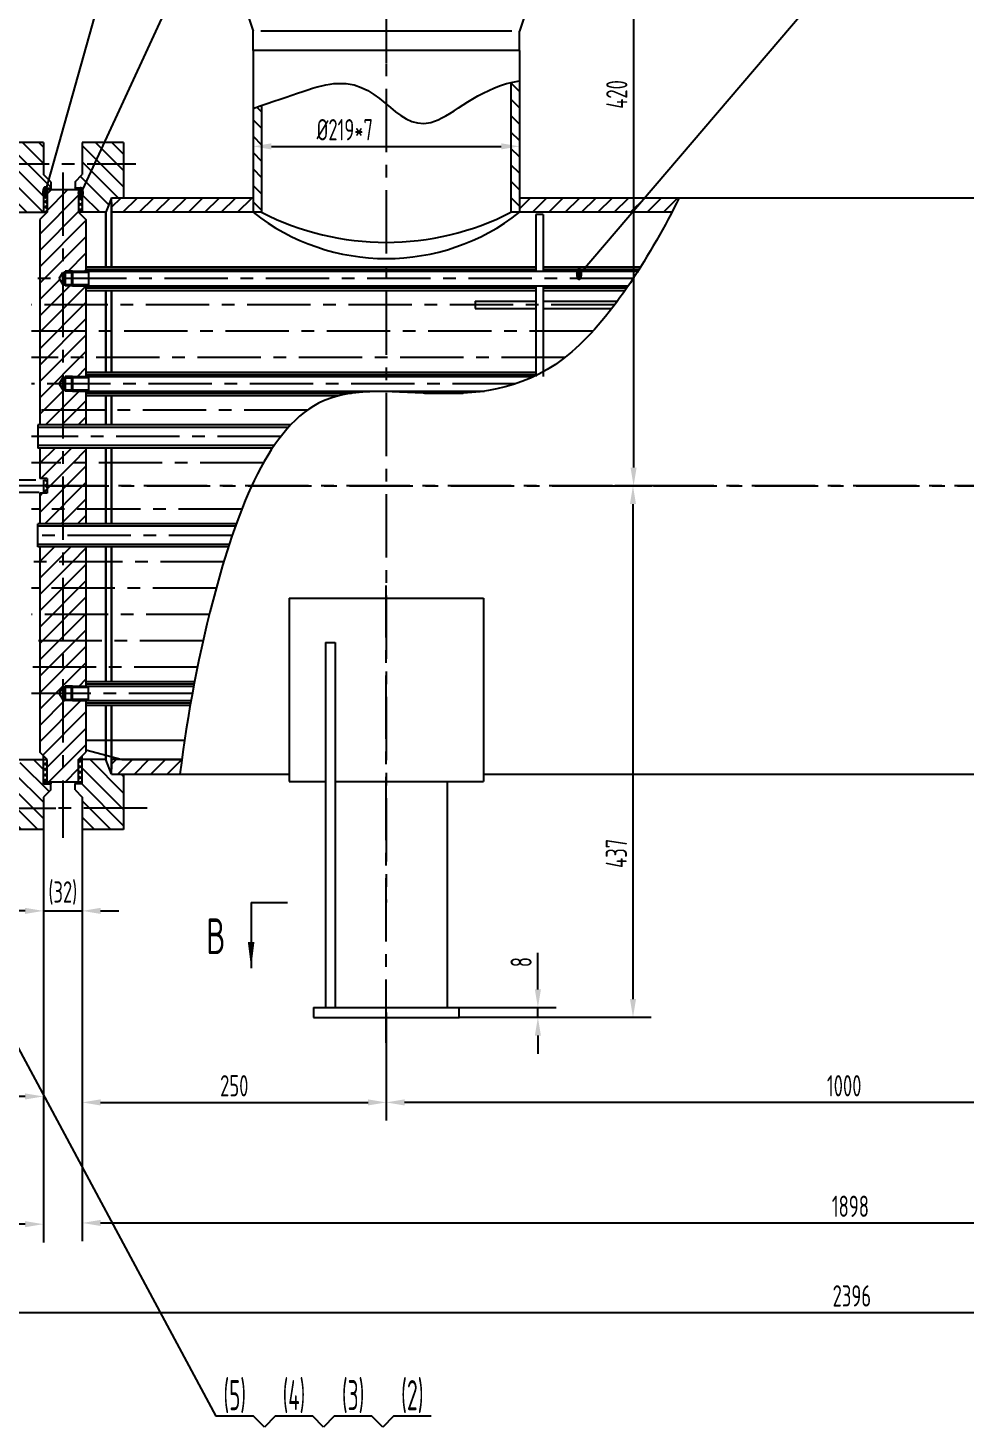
# Model space of a CAD drawing. Header units: millimetres. Extents: x 0 to 4205, y 0 to 2970.
# Drawn here: x 990 to 1760, y 1199 to 2350 of the extents above; entities that cross this region are included whole.
import ezdxf
from ezdxf.enums import TextEntityAlignment as Align

# ---------------------------------------------------------------- set-up
doc = ezdxf.new("R2010")
doc.units = ezdxf.units.MM
doc.header["$LTSCALE"] = 50
doc.linetypes.add('F', pattern=[0.75, 0.5, -0.25])
doc.linetypes.add('G', pattern=[2, 1.25, -0.25, 0.25, -0.25])
for name, color, linetype in [('01', 7, 'Continuous'), ('02', 1, 'Continuous'), ('04', 2, 'F'), ('05', 4, 'G'), ('11', 3, 'Continuous')]:
    doc.layers.add(name, color=color, linetype=linetype)
doc.styles.get("Standard").update_dxf_attribs({"font": 'isocp', "width": 0.707, "bigfont": 'intecad.shx'})
doc.dimstyles.new('INTE', dxfattribs={"dimscale": 5, "dimtxt": 3.5, "dimasz": 3, "dimexe": 3, "dimexo": 0, "dimgap": 1, "dimtad": 1, "dimdsep": 46, "dimtxsty": 'Standard', "dimcen": 0, "dimclrd": 1, "dimclre": 1, "dimclrt": 3, "dimaunit": 1, "dimadec": 0, "dimazin": 2, "dimtfac": 1, "dimtmove": 0, "dimatfit": 0, "dimfxl": 0, "dimtzin": 0, "dimarcsym": 0})
doc.dimstyles.new('INTE$0', dxfattribs={"dimscale": 5, "dimtxt": 3.5, "dimasz": 3, "dimexe": 3, "dimexo": 0, "dimgap": 1, "dimtad": 1, "dimdsep": 46, "dimtxsty": 'Standard', "dimcen": 0, "dimclrd": 1, "dimclre": 1, "dimclrt": 3, "dimaunit": 1, "dimadec": 0, "dimazin": 2, "dimtfac": 1, "dimtmove": 0, "dimatfit": 0, "dimfxl": 0, "dimtzin": 0, "dimarcsym": 0})
pattern_1 = [(135, (196.082, 1037.607), (-6.73519, -6.73519), [])]
pattern_2 = [(45, (943.934, 632.794), (-6.73519, 6.73519), [])]
pattern_3 = [(135, (943.934, 632.794), (-6.73519, -6.73519), [])]
pattern_4 = [(45, (193.27, 0), (-6.735192, 6.735192), [])]
pattern_5 = [(45, (193.2696, 0), (-2.245064, 2.245064), []), (135, (193.2696, 0), (-2.245064, -2.245064), [])]

# ---------------------------------------------------------------- blocks, each defined once
blk = doc.blocks.new('*D58')
at = {"layer": '02', "color": 1, "lineweight": -2}
for p, q in [((2932.5, 1973.1), (2932.5, 1352)), ((1034.5, 1690.6), (1034.5, 1352)), ((1049.5, 1367), (2917.5, 1367))]:
    blk.add_line(p, q, dxfattribs=at)
at = {"layer": '02', "color": 1}
for points in [[(1049.5, 1369.5), (1049.5, 1364.5), (1034.5, 1367)], [(2917.5, 1369.5), (2917.5, 1364.5), (2932.5, 1367)]]:
    blk.add_solid(points, dxfattribs=at)
at = {"layer": 'Defpoints', "color": 0}
for p in [(2932.5, 1973.1), (1034.5, 1690.6), (2932.5, 1367)]:
    blk.add_point(p, dxfattribs=at)
at = {"layer": '02', "color": 3, "insert": (1666.2, 1380.7), "char_height": 17.5, "attachment_point": 5}
blk.add_mtext('1898', dxfattribs=at)
blk = doc.blocks.new('*D62')
at = {"layer": '01', "color": 1, "lineweight": -2}
for p, q in [((1284.5, 1515), (1284.5, 1451.1)), ((2284.5, 1504.4), (2284.5, 1451.1)), ((2269.5, 1466.1), (1299.5, 1466.1))]:
    blk.add_line(p, q, dxfattribs=at)
at = {"layer": '01', "color": 1}
for points in [[(1299.5, 1468.6), (1299.5, 1463.6), (1284.5, 1466.1)], [(2269.5, 1468.6), (2269.5, 1463.6), (2284.5, 1466.1)]]:
    blk.add_solid(points, dxfattribs=at)
at = {"layer": 'Defpoints', "color": 0}
for p in [(1284.5, 1515), (2284.5, 1504.4), (1284.5, 1466.1)]:
    blk.add_point(p, dxfattribs=at)
at = {"layer": '01', "color": 3, "insert": (1661.1, 1479.8), "char_height": 17.5, "attachment_point": 5}
blk.add_mtext('1000', dxfattribs=at)
blk = doc.blocks.new('*D63')
at = {"layer": '01', "color": 1, "lineweight": -2}
for p, q in [((1284.5, 2453.6), (1284.5, 2517.3)), ((2609.5, 1771.6), (2609.5, 2517.3)), ((1299.5, 2502.3), (2594.5, 2502.3))]:
    blk.add_line(p, q, dxfattribs=at)
at = {"layer": '01', "color": 1}
for points in [[(1299.5, 2504.8), (1299.5, 2499.8), (1284.5, 2502.3)], [(2594.5, 2504.8), (2594.5, 2499.8), (2609.5, 2502.3)]]:
    blk.add_solid(points, dxfattribs=at)
at = {"layer": 'Defpoints', "color": 0}
for p in [(2609.5, 2502.3), (1284.5, 2453.6), (2609.5, 1771.6)]:
    blk.add_point(p, dxfattribs=at)
at = {"layer": '01', "color": 3, "insert": (1895.9, 2516.1), "char_height": 17.5, "attachment_point": 5}
blk.add_mtext('1325', dxfattribs=at)
blk = doc.blocks.new('*D64')
at = {"layer": '01', "color": 1, "lineweight": -2}
for p, q in [((1501.8, 1973.1), (1472.4, 1973.1)), ((1487.4, 1958.1), (1487.4, 1551.1)), ((1344.5, 1536.1), (1502.4, 1536.1))]:
    blk.add_line(p, q, dxfattribs=at)
at = {"layer": '01', "color": 1}
for points in [[(1484.9, 1958.1), (1489.9, 1958.1), (1487.4, 1973.1)], [(1484.9, 1551.1), (1489.9, 1551.1), (1487.4, 1536.1)]]:
    blk.add_solid(points, dxfattribs=at)
at = {"layer": 'Defpoints', "color": 0}
for p in [(1501.8, 1973.1), (1344.5, 1536.1), (1487.4, 1536.1)]:
    blk.add_point(p, dxfattribs=at)
at = {"layer": '01', "color": 3, "insert": (1473.7, 1670.9), "char_height": 17.5, "attachment_point": 5, "rotation": 90}
blk.add_mtext('437', dxfattribs=at)
blk = doc.blocks.new('*D65')
at = {"layer": '01', "color": 1, "lineweight": -2}
for p, q in [((1034.5, 1690.6), (1034.5, 1451.1)), ((1284.5, 1540.1), (1284.5, 1451.1)), ((1049.5, 1466.1), (1269.5, 1466.1))]:
    blk.add_line(p, q, dxfattribs=at)
at = {"layer": '01', "color": 1}
for points in [[(1049.5, 1468.6), (1049.5, 1463.6), (1034.5, 1466.1)], [(1269.5, 1468.6), (1269.5, 1463.6), (1284.5, 1466.1)]]:
    blk.add_solid(points, dxfattribs=at)
at = {"layer": 'Defpoints', "color": 0}
for p in [(1034.5, 1690.6), (1284.5, 1540.1), (1284.5, 1466.1)]:
    blk.add_point(p, dxfattribs=at)
at = {"layer": '01', "color": 3, "insert": (1159.5, 1479.8), "char_height": 17.5, "attachment_point": 5}
blk.add_mtext('250', dxfattribs=at)
blk = doc.blocks.new('*D66')
at = {"layer": '02', "color": 1, "lineweight": -2}
for p, q in [((1409.2, 1559.1), (1409.2, 1589)), ((1344.5, 1544.1), (1424.2, 1544.1)), ((1409.2, 1536.1), (1409.2, 1544.1)), ((1344.5, 1536.1), (1424.2, 1536.1)), ((1409.2, 1521.1), (1409.2, 1506.1))]:
    blk.add_line(p, q, dxfattribs=at)
at = {"layer": '02', "color": 1}
for points in [[(1406.7, 1559.1), (1411.7, 1559.1), (1409.2, 1544.1)], [(1406.7, 1521.1), (1411.7, 1521.1), (1409.2, 1536.1)]]:
    blk.add_solid(points, dxfattribs=at)
at = {"layer": 'Defpoints', "color": 0}
for p in [(1344.5, 1544.1), (1409.2, 1544.1), (1344.5, 1536.1)]:
    blk.add_point(p, dxfattribs=at)
at = {"layer": '02', "color": 3, "insert": (1395.4, 1581.5), "char_height": 17.5, "attachment_point": 5, "rotation": 90}
blk.add_mtext('8', dxfattribs=at)
blk = doc.blocks.new('*U56')
at = {"layer": '01'}
for p, q in [((-109.5, 62), (109.5, 62)), ((-109.5, 62), (-109.5, 46)), ((109.5, 62), (109.5, 46)), ((-117, 24), (-109.5, 46)), ((-103.2, 46), (103.2, 46)), ((117, 24), (109.5, 46)), ((-170, 24), (170, 24)), ((-170, 24), (-170, 2)), ((170, 24), (170, 2)), ((-170, 2), (170, 2)), ((-133, 2), (-133, 0)), ((-133, 0), (133, 0)), ((133, 2), (133, 0))]:
    blk.add_line(p, q, dxfattribs=at)
at = {"layer": '05', "color": 4, "linetype": 'G'}
for p, q in [((0, -15.5), (0, 77.5)), ((-147.5, 30), (-147.5, -6)), ((147.5, 30), (147.5, -6))]:
    blk.add_line(p, q, dxfattribs=at)
blk = doc.blocks.new('*D67')
at = {"layer": '02', "color": 1, "lineweight": -2}
for p, q in [((1175, 2261.1), (1175, 2237.3)), ((1394.1, 2261.1), (1394.1, 2237.3)), ((1190, 2252.3), (1379.1, 2252.3))]:
    blk.add_line(p, q, dxfattribs=at)
at = {"layer": '02', "color": 1}
for points in [[(1190, 2254.8), (1190, 2249.8), (1175, 2252.3)], [(1379.1, 2254.8), (1379.1, 2249.8), (1394.1, 2252.3)]]:
    blk.add_solid(points, dxfattribs=at)
at = {"layer": 'Defpoints', "color": 0}
for p in [(1175, 2261.1), (1394.1, 2261.1), (1394.1, 2252.3)]:
    blk.add_point(p, dxfattribs=at)
at = {"layer": '02', "color": 3, "insert": (1250.4, 2266), "char_height": 17.5, "attachment_point": 5}
blk.add_mtext('%%c219*7', dxfattribs=at)
blk = doc.blocks.new('*D68')
at = {"layer": '01', "color": 1, "lineweight": -2}
for p, q in [((1417.5, 2393.1), (1502.9, 2393.1)), ((1487.9, 2378.1), (1487.9, 1988.1)), ((1438.9, 1973.1), (1502.9, 1973.1))]:
    blk.add_line(p, q, dxfattribs=at)
at = {"layer": '01', "color": 1}
for points in [[(1485.4, 2378.1), (1490.4, 2378.1), (1487.9, 2393.1)], [(1485.4, 1988.1), (1490.4, 1988.1), (1487.9, 1973.1)]]:
    blk.add_solid(points, dxfattribs=at)
at = {"layer": 'Defpoints', "color": 0}
for p in [(1417.5, 2393.1), (1438.9, 1973.1), (1487.9, 1973.1)]:
    blk.add_point(p, dxfattribs=at)
at = {"layer": '01', "color": 3, "insert": (1474.1, 2295), "char_height": 17.5, "attachment_point": 5, "rotation": 90}
blk.add_mtext('420', dxfattribs=at)
blk = doc.blocks.new('*D137')
at = {"layer": '01', "color": 1, "lineweight": -2}
for p, q in [((534.5, 1973.1), (534.5, 1351)), ((1002.5, 1690.6), (1002.5, 1351)), ((987.5, 1366), (549.5, 1366))]:
    blk.add_line(p, q, dxfattribs=at)
at = {"layer": '01', "color": 1}
for points in [[(549.5, 1368.5), (549.5, 1363.5), (534.5, 1366)], [(987.5, 1368.5), (987.5, 1363.5), (1002.5, 1366)]]:
    blk.add_solid(points, dxfattribs=at)
at = {"layer": 'Defpoints', "color": 0}
for p in [(534.5, 1973.1), (1002.5, 1690.6), (534.5, 1366)]:
    blk.add_point(p, dxfattribs=at)
at = {"layer": '01', "color": 3, "insert": (791.3, 1379.8), "char_height": 17.5, "attachment_point": 5}
blk.add_mtext('466', dxfattribs=at)
blk = doc.blocks.new('*D138')
at = {"layer": '01', "color": 1, "lineweight": -2}
for p, q in [((1002.5, 1690.6), (1002.5, 1608.6)), ((1034.5, 1690.6), (1034.5, 1608.6)), ((987.5, 1623.6), (972.5, 1623.6)), ((1002.5, 1623.6), (1034.5, 1623.6)), ((1049.5, 1623.6), (1064.5, 1623.6))]:
    blk.add_line(p, q, dxfattribs=at)
at = {"layer": '01', "color": 1}
for points in [[(987.5, 1626.1), (987.5, 1621.1), (1002.5, 1623.6)], [(1049.5, 1626.1), (1049.5, 1621.1), (1034.5, 1623.6)]]:
    blk.add_solid(points, dxfattribs=at)
at = {"layer": 'Defpoints', "color": 0}
for p in [(1002.5, 1690.6), (1034.5, 1690.6), (1034.5, 1623.6)]:
    blk.add_point(p, dxfattribs=at)
at = {"layer": '01', "color": 3, "insert": (1018.5, 1638.3), "char_height": 17.5, "attachment_point": 5}
blk.add_mtext('(32)', dxfattribs=at)
blk = doc.blocks.new('*D141')
at = {"layer": '02', "color": 1, "lineweight": -2}
for p, q in [((832.5, 1690.6), (832.5, 1456)), ((1002.5, 1690.6), (1002.5, 1456)), ((987.5, 1471), (847.5, 1471))]:
    blk.add_line(p, q, dxfattribs=at)
at = {"layer": '02', "color": 1}
for points in [[(847.5, 1473.5), (847.5, 1468.5), (832.5, 1471)], [(987.5, 1473.5), (987.5, 1468.5), (1002.5, 1471)]]:
    blk.add_solid(points, dxfattribs=at)
at = {"layer": 'Defpoints', "color": 0}
for p in [(832.5, 1690.6), (1002.5, 1690.6), (832.5, 1471)]:
    blk.add_point(p, dxfattribs=at)
at = {"layer": '02', "color": 3, "insert": (931.3, 1484.8), "char_height": 17.5, "attachment_point": 5}
blk.add_mtext('170', dxfattribs=at)
blk = doc.blocks.new('*D142')
at = {"layer": '02', "color": 1, "lineweight": -2}
for p, q in [((534.5, 1973.1), (534.5, 1278.2)), ((2932.5, 1973.1), (2932.5, 1278.2)), ((2917.5, 1293.2), (549.5, 1293.2))]:
    blk.add_line(p, q, dxfattribs=at)
at = {"layer": '02', "color": 1}
for points in [[(549.5, 1295.7), (549.5, 1290.7), (534.5, 1293.2)], [(2917.5, 1295.7), (2917.5, 1290.7), (2932.5, 1293.2)]]:
    blk.add_solid(points, dxfattribs=at)
at = {"layer": 'Defpoints', "color": 0}
for p in [(534.5, 1973.1), (2932.5, 1973.1), (534.5, 1293.2)]:
    blk.add_point(p, dxfattribs=at)
at = {"layer": '02', "color": 3, "insert": (1667.4, 1307), "char_height": 17.5, "attachment_point": 5}
blk.add_mtext('2396', dxfattribs=at)

msp = doc.modelspace()

# ---------------------------------------------------------------- hatches: boundary and pattern name
at = {"layer": '02', "ltscale": 0.833333}
h = msp.add_hatch(dxfattribs=at)
h.set_pattern_fill('ANSI31', color=256, scale=3, angle=90, style=0)
h.set_pattern_definition(pattern_3)
edge = h.paths.add_edge_path()
edge.add_spline(control_points=[(1181.973, 2285.913), (1179.698, 2285.14), (1177.366, 2284.356), (1174.973, 2283.563)], knot_values=[55.86979742, 55.86979742, 55.86979742, 55.86979742, 58.50966842, 58.50966842, 58.50966842, 58.50966842], degree=3, periodic=0)
edge.add_line((1174.973, 2283.563), (1174.973, 2198.067))
edge.add_line((1174.973, 2198.067), (1181.973, 2198.067))
edge.add_line((1181.973, 2198.067), (1181.973, 2285.913))
edge = h.paths.add_edge_path()
edge.add_spline(control_points=[(1394.073, 2306.119), (1391.69, 2305.795), (1389.357, 2305.358), (1387.073, 2304.825)], knot_values=[215.58142394, 215.58142394, 215.58142394, 215.58142394, 218.92779202, 218.92779202, 218.92779202, 218.92779202], degree=3, periodic=0)
edge.add_line((1387.073, 2304.825), (1387.073, 2198.067))
edge.add_line((1387.073, 2198.067), (1394.073, 2198.067))
edge.add_line((1394.073, 2198.067), (1394.073, 2306.119))
at = {"layer": '02', "linetype": 'Continuous', "ltscale": 0.833333}
h = msp.add_hatch(dxfattribs=at)
h.set_pattern_fill('ANSI31', color=1, scale=3, angle=90, style=0)
h.set_pattern_definition(pattern_1)
h.paths.add_polyline_path([(1002.523, 2218.067), (1008.523, 2218.067), (1008.523, 2223.067), (1002.523, 2229.067), (1002.523, 2238.067), (968.523, 2238.067), (968.523, 2210.067), (978.523, 2210.067), (983.142, 2202.067), (983.142, 2198.067), (1002.523, 2198.067)])
h.paths.add_polyline_path([(1002.523, 2238.067), (1002.523, 2255.567), (968.523, 2255.567), (968.523, 2238.067)])
at = {"layer": '02', "ltscale": 0.833333}
h = msp.add_hatch(dxfattribs=at)
h.set_pattern_fill('ANSI31', color=256, scale=3, angle=90, style=0)
h.set_pattern_definition(pattern_3)
h.paths.add_polyline_path([(1068.523, 2255.567), (1034.523, 2255.567), (1034.523, 2229.067), (1028.523, 2223.067), (1028.523, 2218.067), (1034.523, 2218.067), (1034.523, 2198.067), (1053.904, 2198.067), (1058.523, 2210.067), (1068.523, 2210.067)])
at = {"layer": '02', "linetype": 'Continuous'}
h = msp.add_hatch(dxfattribs=at)
h.set_pattern_fill('ANSI31', color=1, scale=3, style=0)
h.set_pattern_definition(pattern_4)
h.paths.add_polyline_path([(999.523, 2192.067), (999.523, 2143.622), (1015.523, 2143.622), (1018.523, 2148.622), (1018.523, 2216.567), (1005.523, 2216.567), (1005.523, 2198.067)])
h.paths.add_polyline_path([(1018.523, 2148.622), (1020.523, 2148.622), (1020.523, 2149.622), (1026.523, 2149.622), (1037.523, 2149.622), (1037.523, 2192.067), (1031.523, 2198.067), (1031.523, 2216.567), (1018.523, 2216.567)])
h.paths.add_polyline_path([(1018.523, 2138.622), (1015.523, 2143.622), (999.523, 2143.622), (999.523, 2121.971), (1018.523, 2121.971)])
h.paths.add_polyline_path([(1037.523, 2121.971), (1037.523, 2137.622), (1026.523, 2137.622), (1020.523, 2137.622), (1020.523, 2138.622), (1018.523, 2138.622), (1018.523, 2121.971)])
h = msp.add_hatch(dxfattribs=at)
h.set_pattern_fill('ANSI37', color=1, style=0)
h.set_pattern_definition(pattern_5)
h.paths.add_polyline_path([(1005.523, 2216.567), (1002.523, 2216.567), (1002.523, 2198.067), (1005.523, 2198.067)])
h = msp.add_hatch(dxfattribs=at)
h.set_pattern_fill('ANSI37', color=1, style=0)
h.set_pattern_definition(pattern_5)
h.paths.add_polyline_path([(1031.523, 2198.067), (1034.523, 2198.067), (1034.523, 2216.567), (1031.523, 2216.567)])
at = {"layer": '02', "ltscale": 0.833333}
h = msp.add_hatch(dxfattribs=at)
h.set_pattern_fill('ANSI31', color=256, scale=3, style=0)
h.set_pattern_definition(pattern_2)
h.paths.add_polyline_path([(1058.523, 2210.067), (1058.523, 2198.067), (1174.973, 2198.067), (1174.973, 2210.067)])
edge = h.paths.add_edge_path()
edge.add_line((1394.073, 2210.067), (1394.073, 2198.067))
edge.add_line((1394.073, 2198.067), (1519.301, 2198.067))
edge.add_spline(control_points=[(1519.301, 2198.067), (1521.396, 2202.097), (1523.428, 2206.103), (1525.395, 2210.067)], knot_values=[137.16782499, 137.16782499, 137.16782499, 137.16782499, 145.52442547, 145.52442547, 145.52442547, 145.52442547], degree=3, periodic=0)
edge.add_line((1525.395, 2210.067), (1394.073, 2210.067))
at = {"layer": '02', "linetype": 'Continuous'}
h = msp.add_hatch(dxfattribs=at)
h.set_pattern_fill('ANSI31', color=1, scale=3, style=0)
h.set_pattern_definition(pattern_4)
h.paths.add_polyline_path([(1018.523, 2121.971), (999.523, 2121.971), (999.523, 2100.32), (1018.523, 2100.32)])
h.paths.add_polyline_path([(1037.523, 2121.971), (1018.523, 2121.971), (1018.523, 2100.32), (1037.523, 2100.32)])
h.paths.add_polyline_path([(999.523, 2100.32), (999.523, 2078.67), (1018.523, 2078.67), (1018.523, 2100.32)])
h.paths.add_polyline_path([(1037.523, 2100.32), (1018.523, 2100.32), (1018.523, 2078.67), (1037.523, 2078.67)])
h.paths.add_polyline_path([(1018.523, 2078.67), (999.523, 2078.67), (999.523, 2057.019), (1015.523, 2057.019), (1018.523, 2062.019)])
h.paths.add_polyline_path([(1018.523, 2062.019), (1020.523, 2062.019), (1020.523, 2063.019), (1026.523, 2063.019), (1037.523, 2063.019), (1037.523, 2078.67), (1018.523, 2078.67)])
h.paths.add_polyline_path([(1018.523, 2035.368), (1018.523, 2052.019), (1015.523, 2057.019), (999.523, 2057.019), (999.523, 2035.368)])
h.paths.add_polyline_path([(1037.523, 2035.368), (1037.523, 2051.019), (1026.523, 2051.019), (1020.523, 2051.019), (1020.523, 2052.019), (1018.523, 2052.019), (1018.523, 2035.368)])
h.paths.add_polyline_path([(999.523, 2035.368), (999.523, 2023.218), (1018.523, 2023.218), (1018.523, 2035.368)])
h.paths.add_polyline_path([(1018.523, 2023.218), (1037.523, 2023.218), (1037.523, 2035.368), (1018.523, 2035.368)])
h.paths.add_polyline_path([(999.523, 2004.218), (999.523, 1992.067), (1018.523, 1992.067), (1018.523, 2004.218)])
h.paths.add_polyline_path([(1018.523, 2004.218), (1018.523, 1992.067), (1037.523, 1992.067), (1037.523, 2004.218)])
h = msp.add_hatch(dxfattribs=at)
h.set_pattern_fill('ANSI31', color=1, scale=3, style=0)
h.set_pattern_definition(pattern_4)
h.paths.add_polyline_path([(1037.523, 1992.067), (1018.523, 1992.067), (1018.523, 1973.067), (1037.523, 1973.067)])
h.paths.add_polyline_path([(1005.523, 1979.067), (1005.523, 1973.067), (1018.523, 1973.067), (1018.523, 1992.067), (999.523, 1992.067), (999.523, 1979.067)])
h.paths.add_polyline_path([(1018.523, 1973.067), (1005.523, 1973.067), (1005.523, 1967.067), (999.523, 1967.067), (999.523, 1954.067), (1018.523, 1954.067)])
h.paths.add_polyline_path([(1018.523, 1954.067), (1037.523, 1954.067), (1037.523, 1973.067), (1018.523, 1973.067)])
h.paths.add_polyline_path([(1018.523, 1941.917), (1037.523, 1941.917), (1037.523, 1954.067), (1018.523, 1954.067)])
h.paths.add_polyline_path([(999.523, 1941.917), (1018.523, 1941.917), (1018.523, 1954.067), (999.523, 1954.067)])
h.paths.add_polyline_path([(1018.523, 1910.766), (1018.523, 1922.917), (999.523, 1922.917), (999.523, 1910.766)])
h.paths.add_polyline_path([(1018.523, 1922.917), (1018.523, 1910.766), (1037.523, 1910.766), (1037.523, 1922.917)])
h = msp.add_hatch(dxfattribs=at)
h.set_pattern_fill('ANSI37', color=1, style=0)
h.set_pattern_definition(pattern_5)
h.paths.add_polyline_path([(1005.523, 1978.067), (1002.523, 1978.067), (1002.523, 1973.067), (1005.523, 1973.067)])
h.paths.add_polyline_path([(1005.523, 1973.067), (1004.33, 1973.067), (1002.523, 1973.067), (1002.523, 1968.067), (1005.523, 1968.067)])
h = msp.add_hatch(dxfattribs=at)
h.set_pattern_fill('ANSI31', color=1, scale=3, style=0)
h.set_pattern_definition(pattern_4)
h.paths.add_polyline_path([(1018.523, 1910.766), (999.523, 1910.766), (999.523, 1889.115), (1018.523, 1889.115)])
h.paths.add_polyline_path([(1037.523, 1910.766), (1018.523, 1910.766), (1018.523, 1889.115), (1037.523, 1889.115)])
h.paths.add_polyline_path([(1037.523, 1889.115), (1018.523, 1889.115), (1018.523, 1867.465), (1037.523, 1867.465)])
h.paths.add_polyline_path([(1037.523, 1867.465), (1018.523, 1867.465), (1018.523, 1845.814), (1037.523, 1845.814)])
h.paths.add_polyline_path([(1037.523, 1845.814), (1018.523, 1845.814), (1018.523, 1824.163), (1037.523, 1824.163)])
h.paths.add_polyline_path([(1037.523, 1824.163), (1018.523, 1824.163), (1018.523, 1807.513), (1020.523, 1807.513), (1020.523, 1808.513), (1026.523, 1808.513), (1037.523, 1808.513)])
h.paths.add_polyline_path([(999.523, 1802.513), (1015.523, 1802.513), (1018.523, 1807.513), (1018.523, 1824.163), (999.523, 1824.163)])
h.paths.add_polyline_path([(999.523, 1824.163), (1018.523, 1824.163), (1018.523, 1845.814), (999.523, 1845.814)])
h.paths.add_polyline_path([(1018.523, 1845.814), (1018.523, 1867.465), (999.523, 1867.465), (999.523, 1845.814)])
h.paths.add_polyline_path([(1018.523, 1889.115), (999.523, 1889.115), (999.523, 1867.465), (1018.523, 1867.465)])
h.paths.add_polyline_path([(1018.523, 1797.513), (1015.523, 1802.513), (999.523, 1802.513), (999.523, 1754.067), (1005.523, 1748.067), (1005.523, 1729.567), (1018.523, 1729.567)])
h.paths.add_polyline_path([(1018.523, 1729.567), (1031.523, 1729.567), (1031.523, 1748.067), (1037.523, 1754.067), (1037.523, 1796.513), (1026.523, 1796.513), (1020.523, 1796.513), (1020.523, 1797.513), (1018.523, 1797.513)])
at = {"layer": '02', "linetype": 'Continuous', "ltscale": 0.833333}
h = msp.add_hatch(dxfattribs=at)
h.set_pattern_fill('ANSI31', color=1, scale=3, angle=90, style=0)
h.set_pattern_definition(pattern_1)
h.paths.add_polyline_path([(983.142, 1744.067), (978.523, 1736.067), (968.523, 1736.067), (968.523, 1708.067), (1002.523, 1708.067), (1002.523, 1717.067), (1008.523, 1723.067), (1008.523, 1728.067), (1002.523, 1728.067), (1002.523, 1748.067), (983.142, 1748.067)])
h.paths.add_polyline_path([(1002.523, 1690.567), (1002.523, 1708.067), (968.523, 1708.067), (968.523, 1690.567)])
at = {"layer": '02', "linetype": 'Continuous'}
h = msp.add_hatch(dxfattribs=at)
h.set_pattern_fill('ANSI37', color=1, style=0)
h.set_pattern_definition(pattern_5)
h.paths.add_polyline_path([(1002.523, 1729.567), (1005.523, 1729.567), (1005.523, 1748.067), (1002.523, 1748.067)])
h.paths.add_polyline_path([(1031.523, 1729.567), (1034.523, 1729.567), (1034.523, 1748.067), (1031.523, 1748.067)])
at = {"layer": '02', "ltscale": 0.833333}
h = msp.add_hatch(dxfattribs=at)
h.set_pattern_fill('ANSI31', color=256, scale=3, angle=90, style=0)
h.set_pattern_definition(pattern_3)
h.paths.add_polyline_path([(1058.523, 1736.067), (1053.904, 1748.067), (1034.523, 1748.067), (1034.523, 1728.067), (1028.523, 1728.067), (1028.523, 1723.067), (1034.523, 1717.067), (1034.523, 1708.067), (1068.523, 1708.067), (1068.523, 1736.067)])
h.paths.add_polyline_path([(1068.523, 1690.567), (1068.523, 1708.067), (1034.523, 1708.067), (1034.523, 1690.567)])
h = msp.add_hatch(dxfattribs=at)
h.set_pattern_fill('ANSI31', color=256, scale=3, style=0)
h.set_pattern_definition(pattern_2)
edge = h.paths.add_edge_path()
edge.add_line((1058.523, 1748.067), (1058.523, 1740.067))
edge.add_line((1058.523, 1740.067), (1058.523, 1736.067))
edge.add_line((1058.523, 1736.067), (1114.849, 1736.067))
edge.add_spline(control_points=[(1114.849, 1736.067), (1115.345, 1740.055), (1115.86, 1744.054), (1116.398, 1748.067)], knot_values=[756.01160866, 756.01160866, 756.01160866, 756.01160866, 768.15776649, 768.15776649, 768.15776649, 768.15776649], degree=3, periodic=0)
edge.add_line((1116.398, 1748.067), (1058.523, 1748.067))

# ---------------------------------------------------------------- linework, layer by layer
at = {"layer": '01', "color": 7, "linetype": 'Continuous', "ltscale": 0.833333}
for p, q in [((1174.973, 2331.071), (1174.973, 2198.067)), ((1394.073, 2331.071), (1394.073, 2198.067)), ((1387.073, 2304.825), (1387.073, 2198.067)), ((1181.973, 2285.913), (1181.973, 2198.067)), ((1002.523, 2255.567), (1002.523, 2229.067)), ((1034.523, 2255.567), (1034.523, 2229.067)), ((1068.523, 2255.567), (1068.523, 2210.067)), ((1008.523, 2223.067), (1008.523, 2216.567)), ((1028.523, 2223.067), (1028.523, 2216.567)), ((1002.523, 2218.067), (1002.523, 2198.067)), ((1034.523, 2218.067), (1034.523, 2198.067)), ((1058.523, 2210.067), (1174.973, 2210.067)), ((1058.523, 2153.322), (1058.523, 2210.067)), ((1394.073, 2210.067), (2807.522, 2210.067)), ((874.002, 2198.067), (1005.523, 2198.067)), ((1053.904, 2198.067), (1031.523, 2198.067)), ((1058.523, 2206.067), (1058.523, 2153.322)), ((1181.973, 2198.067), (1058.523, 2198.067)), ((1519.301, 2198.067), (1387.073, 2198.067)), ((1037.523, 2153.322), (1407.523, 2153.322)), ((1413.523, 2153.322), (1493.78, 2153.322)), ((1018.523, 2148.622), (1025.523, 2148.622)), ((1020.523, 2149.622), (1020.523, 2137.622)), ((1020.523, 2137.622), (1020.523, 2149.622)), ((1037.523, 2151.322), (1407.523, 2151.322)), ((1413.523, 2151.322), (1492.516, 2151.322)), ((1018.523, 2138.622), (1025.523, 2138.622)), ((1037.523, 2135.922), (1407.523, 2135.922)), ((1037.523, 2133.922), (1407.523, 2133.922)), ((1058.523, 2066.719), (1058.523, 2133.922)), ((1058.523, 2133.922), (1058.523, 2066.719)), ((1413.523, 2135.922), (1482.334, 2135.922)), ((1413.523, 2133.922), (1480.947, 2133.922)), ((1018.523, 2062.019), (1025.523, 2062.019)), ((1020.523, 2051.019), (1020.523, 2063.019)), ((1020.523, 2063.019), (1020.523, 2051.019)), ((1037.523, 2066.719), (1407.523, 2066.719)), ((1037.523, 2064.719), (1407.523, 2064.719)), ((1018.523, 2052.019), (1025.523, 2052.019)), ((1037.523, 2049.319), (1255.974, 2049.319)), ((1315.953, 2049.319), (1347.876, 2049.319)), ((1037.523, 2047.319), (1245.432, 2047.319)), ((1058.523, 2023.218), (1058.523, 2047.319)), ((1058.523, 2047.319), (1058.523, 2023.218)), ((1058.523, 1941.917), (1058.523, 2004.218)), ((1058.523, 2004.218), (1058.523, 1941.917)), ((1002.523, 1978.067), (1002.523, 1968.067)), ((1058.523, 1922.917), (1058.523, 1812.213)), ((1058.523, 1812.213), (1058.523, 1922.917)), ((1204.523, 1880.837), (1204.523, 1730.067)), ((1204.523, 1880.837), (1364.523, 1880.837)), ((1364.523, 1880.837), (1364.523, 1730.067)), ((1234.523, 1844.42), (1234.523, 1544.067)), ((1234.523, 1844.42), (1242.523, 1844.42)), ((1242.523, 1844.42), (1242.523, 1544.067)), ((1018.523, 1807.513), (1025.523, 1807.513)), ((1020.523, 1808.513), (1020.523, 1796.513)), ((1020.523, 1796.513), (1020.523, 1808.513)), ((1037.523, 1812.213), (1126.819, 1812.213)), ((1037.523, 1810.213), (1126.436, 1810.213)), ((1018.523, 1797.513), (1025.523, 1797.513)), ((1037.523, 1794.813), (1123.614, 1794.813)), ((1037.523, 1792.813), (1123.264, 1792.813)), ((1058.523, 1736.067), (1058.523, 1792.813)), ((1058.523, 1792.813), (1058.523, 1740.067)), ((1002.523, 1728.067), (1002.523, 1751.067)), ((893.635, 1748.067), (1005.523, 1748.067)), ((1053.904, 1748.067), (1031.523, 1748.067)), ((1116.398, 1748.067), (1058.523, 1748.067)), ((1008.523, 1729.567), (1008.523, 1728.067)), ((1008.523, 1723.067), (1008.523, 1728.067)), ((1028.523, 1729.567), (1028.523, 1728.067)), ((1028.523, 1723.067), (1028.523, 1728.067)), ((1058.523, 1736.067), (1204.523, 1736.067)), ((1068.523, 1736.067), (1068.523, 1690.567)), ((1204.523, 1730.067), (1234.523, 1730.067)), ((1242.523, 1730.067), (1364.523, 1730.067)), ((1334.523, 1730.067), (1334.523, 1544.067)), ((1364.523, 1736.067), (2204.522, 1736.067)), ((1002.523, 1717.067), (1002.523, 1690.567)), ((1034.523, 1717.067), (1034.523, 1690.567)), ((1224.523, 1544.067), (1344.523, 1544.067)), ((1224.523, 1544.067), (1224.523, 1536.067)), ((1224.523, 1536.067), (1344.523, 1536.067))]:
    msp.add_line(p, q, dxfattribs=at)
at = {"layer": '01', "ltscale": 0.833333}
for p, q in [((1002.523, 2255.567), (968.523, 2255.567)), ((1068.523, 2255.567), (1034.523, 2255.567)), ((1008.523, 2223.067), (1002.523, 2229.067)), ((1028.523, 2223.067), (1034.523, 2229.067)), ((1002.523, 2218.067), (1008.523, 2218.067)), ((1034.523, 2216.567), (1002.523, 2216.567)), ((1005.523, 2216.567), (1005.523, 2198.067)), ((1034.523, 2218.067), (1028.523, 2218.067)), ((1031.523, 2216.567), (1031.523, 2198.067)), ((1058.523, 2210.067), (1053.904, 2198.067)), ((1005.523, 2198.067), (999.523, 2192.067)), ((1031.523, 2198.067), (1037.523, 2192.067)), ((1053.904, 2198.067), (1053.904, 2153.322)), ((1053.904, 2153.322), (1053.904, 2198.067)), ((999.523, 2192.067), (999.523, 2023.218)), ((1037.523, 2192.067), (1037.523, 2149.622)), ((1407.523, 2196.317), (1407.523, 2149.622)), ((1413.523, 2196.317), (1407.523, 2196.317)), ((1413.523, 2196.317), (1413.523, 2149.622)), ((1015.523, 2143.622), (1018.523, 2148.622)), ((1015.523, 2143.622), (1018.523, 2138.622)), ((1018.523, 2138.622), (1018.523, 2148.622)), ((1026.523, 2149.622), (1025.523, 2148.622)), ((1025.523, 2148.622), (1025.523, 2138.622)), ((1026.523, 2149.622), (1491.433, 2149.622)), ((1026.523, 2149.622), (1026.523, 2137.622)), ((1039.523, 2149.622), (1039.523, 2137.622)), ((1026.523, 2137.622), (1025.523, 2138.622)), ((1026.523, 2137.622), (1483.501, 2137.622)), ((1037.523, 2137.622), (1037.523, 2063.019)), ((1053.904, 2066.719), (1053.904, 2133.922)), ((1053.904, 2133.922), (1053.904, 2066.719)), ((1407.523, 2137.622), (1407.523, 2063.019)), ((1413.523, 2137.622), (1413.523, 2063.019)), ((1357.523, 2124.971), (1407.523, 2124.971)), ((1357.523, 2124.971), (1357.523, 2118.971)), ((1357.523, 2118.971), (1407.523, 2118.971)), ((1413.523, 2124.971), (1474.521, 2124.971)), ((1413.523, 2118.971), (1469.993, 2118.971)), ((1015.523, 2057.019), (1018.523, 2062.019)), ((1018.523, 2052.019), (1018.523, 2062.019)), ((1026.523, 2063.019), (1025.523, 2062.019)), ((1025.523, 2062.019), (1025.523, 2052.019)), ((1026.523, 2063.019), (1405.907, 2063.019)), ((1026.523, 2063.019), (1026.523, 2051.019)), ((1039.523, 2063.019), (1039.523, 2051.019)), ((1015.523, 2057.019), (1018.523, 2052.019)), ((1026.523, 2051.019), (1025.523, 2052.019)), ((1026.523, 2051.019), (1365.252, 2051.019)), ((1037.523, 2051.019), (1037.523, 2023.218)), ((1053.904, 2023.218), (1053.904, 2047.319)), ((1053.904, 2047.319), (1053.904, 2023.218)), ((998.023, 2023.218), (998.023, 2004.218)), ((1205.868, 2023.218), (998.023, 2023.218)), ((1204.02, 2021.218), (998.023, 2021.218)), ((1192.292, 2006.218), (998.023, 2006.218)), ((1190.943, 2004.218), (998.023, 2004.218)), ((999.523, 2004.218), (999.523, 1979.067)), ((1037.523, 2004.218), (1037.523, 1941.917)), ((1053.904, 1941.917), (1053.904, 2004.218)), ((1053.904, 2004.218), (1053.904, 1941.917)), ((1005.523, 1979.067), (999.523, 1979.067)), ((1005.523, 1979.067), (1005.523, 1967.067)), ((999.523, 1967.067), (999.523, 1941.917)), ((1005.523, 1967.067), (999.523, 1967.067)), ((998.023, 1922.917), (998.023, 1941.917)), ((1161.107, 1941.917), (998.023, 1941.917)), ((1160.389, 1939.917), (998.023, 1939.917)), ((1155.287, 1924.917), (998.023, 1924.917)), ((1154.641, 1922.917), (998.023, 1922.917)), ((999.523, 1922.917), (999.523, 1754.067)), ((1037.523, 1922.917), (1037.523, 1808.513)), ((1053.904, 1922.917), (1053.904, 1812.213)), ((1053.904, 1812.213), (1053.904, 1922.917)), ((1015.523, 1802.513), (1018.523, 1807.513)), ((1018.523, 1807.513), (1018.523, 1797.513)), ((1026.523, 1808.513), (1025.523, 1807.513)), ((1025.523, 1797.513), (1025.523, 1807.513)), ((1026.523, 1808.513), (1126.113, 1808.513)), ((1026.523, 1796.513), (1026.523, 1808.513)), ((1039.523, 1796.513), (1039.523, 1808.513)), ((1015.523, 1802.513), (1018.523, 1797.513)), ((1026.523, 1796.513), (1025.523, 1797.513)), ((1026.523, 1796.513), (1123.914, 1796.513)), ((1037.523, 1796.513), (1037.523, 1754.067)), ((1053.904, 1748.067), (1053.904, 1792.813)), ((1053.904, 1792.813), (1053.904, 1748.067)), ((1118.612, 1763.817), (1037.523, 1763.817)), ((1005.523, 1748.067), (999.523, 1754.067)), ((1031.523, 1748.067), (1037.523, 1754.067)), ((1034.523, 1728.067), (1034.523, 1751.067)), ((1067.379, 1747.817), (1037.523, 1755.817)), ((1005.523, 1729.567), (1005.523, 1748.067)), ((1031.523, 1729.567), (1031.523, 1748.067)), ((1058.523, 1736.067), (1053.904, 1748.067)), ((1116.364, 1747.817), (1067.379, 1747.817)), ((1034.523, 1729.567), (1002.523, 1729.567)), ((1002.523, 1728.067), (1008.523, 1728.067)), ((1034.523, 1728.067), (1028.523, 1728.067)), ((1008.523, 1723.067), (1002.523, 1717.067)), ((1028.523, 1723.067), (1034.523, 1717.067)), ((1002.523, 1690.567), (968.523, 1690.567)), ((1068.523, 1690.567), (1034.523, 1690.567)), ((1173.36, 1630.478), (1203.36, 1630.478)), ((1344.523, 1536.067), (1344.523, 1544.067))]:
    msp.add_line(p, q, dxfattribs=at)
at = {"layer": '01', "color": 7, "linetype": 'Continuous', "ltscale": 0.833333}
for centre, radius, start, end in [((1284.523, 2336.973), 176.907, 231.738515, 308.261485), ((1284.523, 2398.651), 225.279, 242.921296, 297.078704)]:
    msp.add_arc(centre, radius, start, end, dxfattribs=at)
at = {"layer": '02'}
for p, q in [((1004.076, 2213.946), (1134.744, 2678.778)), ((1033.22, 2213.337), (1248.824, 2678.778)), ((1443.086, 2146.898), (1897.173, 2678.778)), ((914.538, 1636.09), (1144.396, 1208.01)), ((1175.396, 1208.01), (1144.396, 1208.01)), ((1184.235, 1199.171), (1175.396, 1208.01)), ((1193.074, 1208.01), (1184.235, 1199.171)), ((1224.074, 1208.01), (1193.074, 1208.01)), ((1232.913, 1199.171), (1224.074, 1208.01)), ((1241.752, 1208.01), (1232.913, 1199.171)), ((1272.752, 1208.01), (1241.752, 1208.01)), ((1281.591, 1199.171), (1272.752, 1208.01)), ((1290.429, 1208.01), (1281.591, 1199.171)), ((1321.429, 1208.01), (1290.429, 1208.01))]:
    msp.add_line(p, q, dxfattribs=at)
at = {"layer": '02', "color": 1, "linetype": 'Continuous', "ltscale": 0.833333}
for p, q in [((1026.523, 2149.622), (1020.523, 2149.622)), ((1026.523, 2137.622), (1020.523, 2137.622)), ((1026.523, 2063.019), (1020.523, 2063.019)), ((1026.523, 2051.019), (1020.523, 2051.019)), ((1026.523, 1808.513), (1020.523, 1808.513)), ((1026.523, 1796.513), (1020.523, 1796.513))]:
    msp.add_line(p, q, dxfattribs=at)
at = {"layer": '02', "ltscale": 0.833333}
for p, q in [((1039.523, 2148.622), (1025.523, 2148.622)), ((1025.523, 2138.622), (1039.523, 2138.622)), ((1039.523, 2062.019), (1025.523, 2062.019)), ((1025.523, 2052.019), (1039.523, 2052.019)), ((1025.523, 1807.513), (1039.523, 1807.513)), ((1039.523, 1797.513), (1025.523, 1797.513)), ((1173.36, 1630.478), (1173.36, 1576.478))]:
    msp.add_line(p, q, dxfattribs=at)
msp.add_lwpolyline([(1173.36, 1576.478, 0, 5.4, 0), (1173.36, 1598.078, 0, 0, 0)], format="xyseb", dxfattribs=at)
for points, knots in [([(1174.973, 2283.563), (1207.137, 2294.222), (1280.269, 2325.428), (1297.463, 2237.002), (1364.895, 2302.153), (1394.073, 2306.119)], [55.86979742, 55.86979742, 55.86979742, 55.86979742, 91.3531341, 177.95665045, 218.92779202, 218.92779202, 218.92779202, 218.92779202]), ([(1525.395, 2210.067), (1502.517, 2163.946), (1402.438, 2001.123), (1218.098, 2104.471), (1140.871, 1895.788), (1120.906, 1784.833), (1114.849, 1736.067)], [137.16782499, 137.16782499, 137.16782499, 137.16782499, 234.40307755, 442.46172086, 619.61020861, 768.15776649, 768.15776649, 768.15776649, 768.15776649])]:
    msp.add_open_spline(points, degree=3, knots=knots, dxfattribs=at)
at = {"layer": '04', "color": 2, "linetype": 'F', "ltscale": 0.833333}
for p, q in [((850.41, 1978.067), (1005.523, 1978.067)), ((853.114, 1968.067), (1005.523, 1968.067))]:
    msp.add_line(p, q, dxfattribs=at)
at = {"layer": '05', "color": 4, "linetype": 'G', "ltscale": 0.833333}
for p, q in [((1284.523, 2633.095), (1284.523, 1630.478)), ((955.077, 2238.067), (1078.422, 2238.067)), ((1018.523, 2230.888), (1018.523, 1683.579)), ((1487.531, 2143.622), (992.663, 2143.622)), ((1472.281, 2121.971), (992.663, 2121.971)), ((1454.415, 2100.32), (992.663, 2100.32)), ((1431.302, 2078.67), (992.663, 2078.67)), ((1390.931, 2057.019), (992.663, 2057.019)), ((1219.621, 2035.368), (992.663, 2035.368)), ((1197.754, 2013.718), (992.663, 2013.718)), ((1183.505, 1992.067), (992.663, 1992.067)), ((1027.584, 1973.067), (521.098, 1973.067)), ((2720.663, 1973.067), (984.818, 1973.067)), ((1004.33, 1973.067), (2962.908, 1973.067)), ((1165.694, 1954.067), (992.663, 1954.067)), ((1157.778, 1932.417), (992.663, 1932.417)), ((1150.867, 1910.766), (992.663, 1910.766)), ((1144.675, 1889.115), (992.663, 1889.115)), ((1284.523, 1514.989), (1284.523, 1891.321)), ((1139.02, 1867.465), (992.663, 1867.465)), ((1133.863, 1845.814), (992.663, 1845.814)), ((1129.193, 1824.163), (992.663, 1824.163)), ((1124.996, 1802.513), (992.663, 1802.513)), ((960.739, 1708.067), (1014.319, 1708.067)), ((1087.77, 1708.067), (1007.871, 1708.067))]:
    msp.add_line(p, q, dxfattribs=at)
at = {"layer": 'Defpoints', "color": 0, "linetype": 'ByBlock', "ltscale": 0.833333}
for p in [(1037.523, 2149.622), (1037.523, 2137.622), (1037.523, 2063.019), (1037.523, 2051.019), (1037.523, 1808.513), (1037.523, 1796.513)]:
    msp.add_point(p, dxfattribs=at)

# ---------------------------------------------------------------- block references
at = {"layer": '01', "ltscale": 0.833333, "rotation": 180}
msp.add_blockref('*U56', (1284.523, 2393.071), dxfattribs=at)

# ---------------------------------------------------------------- texts
at = {"layer": '02', "width": 0.605172}
for p, p2 in [((1001.076, 2208.946), (1007.076, 2208.946)), ((1030.22, 2208.337), (1036.22, 2208.337)), ((1440.086, 2141.898), (1446.086, 2141.898))]:
    msp.add_text('●', height=10, dxfattribs=at).set_placement(p, p2, align=Align.FIT)
at = {"layer": '11', "ltscale": 0.833333, "width": 0.707}
msp.add_text('B', height=29.4, dxfattribs=at).set_placement((1136.417, 1579.228), align=Align.BOTTOM_LEFT)
at = {"layer": '11'}
for s, width, p, p2 in [('(5)', 0.556869, (1150.596, 1213.01), (1169.196, 1213.01)), ('(4)', 0.518454, (1199.274, 1213.01), (1217.874, 1213.01)), ('(3)', 0.556869, (1247.952, 1213.01), (1266.552, 1213.01)), ('(2)', 0.556869, (1296.629, 1213.01), (1315.229, 1213.01))]:
    msp.add_text(s, height=24.7487, dxfattribs=dict(at, width=width)).set_placement(p, p2, align=Align.FIT)

# ---------------------------------------------------------------- dimensions: what is measured, and where the dimension line sits
at = {"layer": '01', "ltscale": 0.833333}
for base, p1, p2, picture, middle in [((2609.522, 2502.324), (1284.523, 2453.571), (2609.522, 1771.607), '*D63', (1895.897, 2502.324)), ((1284.523, 1466.078), (1034.523, 1690.567), (1284.523, 1540.067), '*D65', (1159.523, 1466.078)), ((1284.523, 1466.078), (2284.522, 1504.379), (1284.523, 1514.989), '*D62', (1661.114, 1466.078))]:
    dim = msp.add_linear_dim(base=base, p1=p1, p2=p2, dimstyle='INTE$0', dxfattribs=at)
    dim.commit()
    dim.dimension.update_dxf_attribs({"geometry": picture, "text_midpoint": middle, "dimtype": 160})
for base, p1, p2, picture, middle in [((1487.89, 1973.067), (1417.523, 2393.071), (1438.91, 1973.067), '*D68', (1487.89, 2295.008)), ((1487.442, 1536.067), (1501.79, 1973.067), (1344.523, 1536.067), '*D64', (1487.442, 1670.92))]:
    dim = msp.add_linear_dim(base=base, p1=p1, p2=p2, angle=90, dimstyle='INTE$0', dxfattribs=at)
    dim.commit()
    dim.dimension.update_dxf_attribs({"geometry": picture, "text_midpoint": middle, "dimtype": 160})
at = {"layer": '01'}
for base, p2, text, picture, middle in [((534.523, 1366.008), (534.523, 1973.067), '466', '*D137', (791.348, 1366.008)), ((1034.523, 1623.64), (1034.523, 1690.567), '(<>)', '*D138', (1018.523, 1623.64))]:
    dim = msp.add_linear_dim(base=base, p1=(1002.523, 1690.567), p2=p2, text=text, dimstyle='INTE$0', dxfattribs=at)
    dim.commit()
    dim.dimension.update_dxf_attribs({"geometry": picture, "text_midpoint": middle, "dimtype": 160})
at = {"layer": '02', "ltscale": 0.833333}
dim = msp.add_linear_dim(base=(1394.073, 2252.26), p1=(1174.973, 2261.134), p2=(1394.073, 2261.134), text='%%c219*7', dimstyle='INTE$0', dxfattribs=at)
dim.commit()
dim.dimension.update_dxf_attribs({"geometry": '*D67', "text_midpoint": (1250.389, 2252.26), "dimtype": 160})
at = {"layer": '02'}
dim = msp.add_linear_dim(base=(534.523, 1293.246), p1=(2932.522, 1973.067), p2=(534.523, 1973.067), text='2396', dimstyle='INTE$0', dxfattribs=at)
dim.commit()
dim.dimension.update_dxf_attribs({"geometry": '*D142', "text_midpoint": (1667.36, 1293.246), "dimtype": 160})
at = {"layer": '02', "ltscale": 0.833333}
dim = msp.add_linear_dim(base=(2932.522, 1366.999), p1=(1034.523, 1690.567), p2=(2932.522, 1973.067), dimstyle='INTE$0', dxfattribs=at)
dim.commit()
dim.dimension.update_dxf_attribs({"geometry": '*D58', "text_midpoint": (1666.226, 1366.999), "dimtype": 160})
at = {"layer": '02'}
dim = msp.add_linear_dim(base=(832.523, 1471.011), p1=(1002.523, 1690.567), p2=(832.523, 1690.567), dimstyle='INTE$0', dxfattribs=at)
dim.commit()
dim.dimension.update_dxf_attribs({"geometry": '*D141', "text_midpoint": (931.253, 1471.011), "dimtype": 160})
at = {"layer": '02', "ltscale": 0.833333}
dim = msp.add_linear_dim(base=(1409.195, 1544.067), p1=(1344.523, 1536.067), p2=(1344.523, 1544.067), angle=90, dimstyle='INTE', dxfattribs=at)
dim.commit()
dim.dimension.update_dxf_attribs({"geometry": '*D66', "text_midpoint": (1395.445, 1581.542)})

doc.saveas('drawing.dxf')
